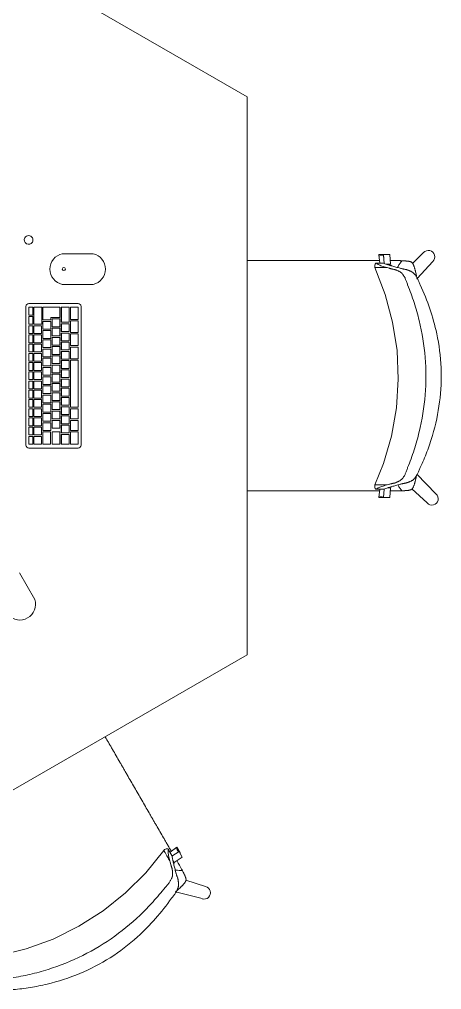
# Model space of a CAD drawing. Header units: millimetres. Extents: x 79795 to 317870, y -36033 to 97293.
# Drawn here: x 212068 to 212937, y 23168 to 25168 of the extents above; entities that cross this region are included whole.
import ezdxf

# ---------------------------------------------------------------- set-up
doc = ezdxf.new("R2010")
doc.units = ezdxf.units.MM
doc.header["$MEASUREMENT"] = 0
doc.layers.add('A-GENM', color=8, linetype='CONTINUOUS', lineweight=9)
doc.layers.add('I-FURN', color=8, linetype='CONTINUOUS', lineweight=9)

msp = doc.modelspace()

# ---------------------------------------------------------------- linework, layer by layer
at = {"layer": 'A-GENM'}
for p, q in [((212219.3, 24685.2), (212155.8, 24685.2)), ((212155.8, 24621.7), (212219.3, 24621.7)), ((212188.4, 24582.6), (212087.2, 24582.6)), ((212080.9, 24576.3), (212080.9, 24290.7)), ((212086.8, 24558.7), (212086.8, 24574.7)), ((212086.8, 24574.7), (212087.1, 24574.7)), ((212086.8, 24558.7), (212087.1, 24558.7)), ((212095.1, 24574.7), (212087.1, 24574.7)), ((212087.1, 24574.7), (212087.1, 24558.7)), ((212087.1, 24558.7), (212095.1, 24558.7)), ((212095.1, 24558.7), (212095.1, 24574.7)), ((212097.1, 24539.7), (212097.1, 24574.7)), ((212097.1, 24574.7), (212097.4, 24574.7)), ((212113.6, 24574.7), (212097.4, 24574.7)), ((212097.4, 24574.7), (212097.4, 24539.7)), ((212113.6, 24539.7), (212113.6, 24574.7)), ((212115.7, 24548.7), (212115.7, 24574.7)), ((212115.7, 24574.7), (212116, 24574.7)), ((212150.9, 24574.7), (212116, 24574.7)), ((212116, 24574.7), (212116, 24548.7)), ((212150.9, 24553.7), (212150.9, 24574.7)), ((212153.6, 24543.7), (212153.6, 24574.7)), ((212153.6, 24574.7), (212153.9, 24574.7)), ((212169.8, 24574.7), (212153.9, 24574.7)), ((212153.9, 24574.7), (212153.9, 24543.7)), ((212169.8, 24543.7), (212169.8, 24574.7)), ((212172.5, 24549.7), (212172.5, 24574.7)), ((212172.5, 24574.7), (212172.8, 24574.7)), ((212188.7, 24574.7), (212172.8, 24574.7)), ((212172.8, 24574.7), (212172.8, 24549.7)), ((212188.7, 24549.7), (212188.7, 24574.7)), ((212194.7, 24290.7), (212194.7, 24576.3)), ((212086.8, 24539.7), (212086.8, 24555.7)), ((212086.8, 24555.7), (212087.1, 24555.7)), ((212086.8, 24539.7), (212087.1, 24539.7)), ((212086.8, 24520.7), (212086.8, 24536.7)), ((212086.8, 24536.7), (212087.1, 24536.7)), ((212095.1, 24555.7), (212087.1, 24555.7)), ((212087.1, 24555.7), (212087.1, 24539.7)), ((212087.1, 24539.7), (212095.1, 24539.7)), ((212095.1, 24536.7), (212087.1, 24536.7)), ((212087.1, 24536.7), (212087.1, 24520.7)), ((212095.1, 24539.7), (212095.1, 24555.7)), ((212095.1, 24520.7), (212095.1, 24536.7)), ((212097.1, 24539.7), (212097.4, 24539.7)), ((212097.1, 24520.7), (212097.1, 24536.7)), ((212097.1, 24536.7), (212097.4, 24536.7)), ((212097.4, 24539.7), (212113.6, 24539.7)), ((212113.3, 24536.7), (212097.4, 24536.7)), ((212097.4, 24536.7), (212097.4, 24520.7)), ((212113.3, 24520.7), (212113.3, 24536.7)), ((212115.7, 24548.7), (212116, 24548.7)), ((212115.7, 24529.7), (212115.7, 24545.7)), ((212115.7, 24545.7), (212116, 24545.7)), ((212116, 24548.7), (212132, 24548.7)), ((212132, 24545.7), (212116, 24545.7)), ((212116, 24545.7), (212116, 24529.7)), ((212132, 24548.7), (212132, 24553.7)), ((212132, 24553.7), (212150.9, 24553.7)), ((212132, 24529.7), (212132, 24545.7)), ((212134.7, 24534.7), (212134.7, 24550.7)), ((212134.7, 24550.7), (212134.9, 24550.7)), ((212150.9, 24550.7), (212134.9, 24550.7)), ((212134.9, 24550.7), (212134.9, 24534.7)), ((212150.9, 24534.7), (212150.9, 24550.7)), ((212153.6, 24543.7), (212153.9, 24543.7)), ((212153.6, 24524.7), (212153.6, 24540.7)), ((212153.6, 24540.7), (212153.9, 24540.7)), ((212153.9, 24543.7), (212169.8, 24543.7)), ((212169.8, 24540.7), (212153.9, 24540.7)), ((212153.9, 24540.7), (212153.9, 24524.7)), ((212169.8, 24524.7), (212169.8, 24540.7)), ((212172.5, 24549.7), (212172.8, 24549.7)), ((212172.5, 24522.7), (212172.5, 24546.7)), ((212172.5, 24546.7), (212172.8, 24546.7)), ((212172.8, 24549.7), (212188.7, 24549.7)), ((212188.7, 24546.7), (212172.8, 24546.7)), ((212172.8, 24546.7), (212172.8, 24522.7)), ((212188.7, 24522.7), (212188.7, 24546.7)), ((212086.8, 24520.7), (212087.1, 24520.7)), ((212086.8, 24501.7), (212086.8, 24517.7)), ((212086.8, 24517.7), (212087.1, 24517.7)), ((212087.1, 24520.7), (212095.1, 24520.7)), ((212095.1, 24517.7), (212087.1, 24517.7)), ((212087.1, 24517.7), (212087.1, 24501.7)), ((212095.1, 24501.7), (212095.1, 24517.7)), ((212097.1, 24520.7), (212097.4, 24520.7)), ((212097.1, 24501.7), (212097.1, 24517.7)), ((212097.1, 24517.7), (212097.4, 24517.7)), ((212097.4, 24520.7), (212113.3, 24520.7)), ((212113.3, 24517.7), (212097.4, 24517.7)), ((212097.4, 24517.7), (212097.4, 24501.7)), ((212113.3, 24501.7), (212113.3, 24517.7)), ((212115.7, 24529.7), (212116, 24529.7)), ((212115.7, 24510.7), (212115.7, 24526.7)), ((212115.7, 24526.7), (212116, 24526.7)), ((212116, 24529.7), (212132, 24529.7)), ((212132, 24526.7), (212116, 24526.7)), ((212116, 24526.7), (212116, 24510.7)), ((212132, 24510.7), (212132, 24526.7)), ((212134.7, 24534.7), (212134.9, 24534.7)), ((212134.7, 24515.7), (212134.7, 24531.7)), ((212134.7, 24531.7), (212134.9, 24531.7)), ((212134.9, 24534.7), (212150.9, 24534.7)), ((212150.9, 24531.7), (212134.9, 24531.7)), ((212134.9, 24531.7), (212134.9, 24515.7)), ((212150.9, 24515.7), (212150.9, 24531.7)), ((212153.6, 24524.7), (212153.9, 24524.7)), ((212153.6, 24505.7), (212153.6, 24521.7)), ((212153.6, 24521.7), (212153.9, 24521.7)), ((212153.9, 24524.7), (212169.8, 24524.7)), ((212169.8, 24521.7), (212153.9, 24521.7)), ((212153.9, 24521.7), (212153.9, 24505.7)), ((212169.8, 24505.7), (212169.8, 24521.7)), ((212172.5, 24522.7), (212172.8, 24522.7)), ((212172.5, 24495.7), (212172.5, 24519.7)), ((212172.5, 24519.7), (212172.8, 24519.7)), ((212172.8, 24522.7), (212188.7, 24522.7)), ((212188.7, 24519.7), (212172.8, 24519.7)), ((212172.8, 24519.7), (212172.8, 24495.7)), ((212188.7, 24495.7), (212188.7, 24519.7)), ((212086.8, 24501.7), (212087.1, 24501.7)), ((212086.8, 24482.7), (212086.8, 24498.7)), ((212086.8, 24498.7), (212087.1, 24498.7)), ((212087.1, 24501.7), (212095.1, 24501.7)), ((212095.1, 24498.7), (212087.1, 24498.7)), ((212087.1, 24498.7), (212087.1, 24482.7)), ((212095.1, 24482.7), (212095.1, 24498.7)), ((212097.1, 24501.7), (212097.4, 24501.7)), ((212097.1, 24482.7), (212097.1, 24498.7)), ((212097.1, 24498.7), (212097.4, 24498.7)), ((212097.4, 24501.7), (212113.3, 24501.7)), ((212113.3, 24498.7), (212097.4, 24498.7)), ((212097.4, 24498.7), (212097.4, 24482.7)), ((212113.3, 24482.7), (212113.3, 24498.7)), ((212115.7, 24510.7), (212116, 24510.7)), ((212115.7, 24491.7), (212115.7, 24507.7)), ((212115.7, 24507.7), (212116, 24507.7)), ((212116, 24510.7), (212132, 24510.7)), ((212132, 24507.7), (212116, 24507.7)), ((212116, 24507.7), (212116, 24491.7)), ((212132, 24491.7), (212132, 24507.7)), ((212134.7, 24515.7), (212134.9, 24515.7)), ((212134.7, 24496.7), (212134.7, 24512.7)), ((212134.7, 24512.7), (212134.9, 24512.7)), ((212134.7, 24496.7), (212134.9, 24496.7)), ((212134.9, 24515.7), (212150.9, 24515.7)), ((212150.9, 24512.7), (212134.9, 24512.7)), ((212134.9, 24512.7), (212134.9, 24496.7)), ((212134.9, 24496.7), (212150.9, 24496.7)), ((212150.9, 24496.7), (212150.9, 24512.7)), ((212153.6, 24505.7), (212153.9, 24505.7)), ((212153.6, 24486.7), (212153.6, 24502.7)), ((212153.6, 24502.7), (212153.9, 24502.7)), ((212153.9, 24505.7), (212169.8, 24505.7)), ((212169.8, 24502.7), (212153.9, 24502.7)), ((212153.9, 24502.7), (212153.9, 24486.7)), ((212169.8, 24486.7), (212169.8, 24502.7)), ((212086.8, 24482.7), (212087.1, 24482.7)), ((212086.8, 24463.7), (212086.8, 24479.7)), ((212086.8, 24479.7), (212087.1, 24479.7)), ((212087.1, 24482.7), (212095.1, 24482.7)), ((212095.1, 24479.7), (212087.1, 24479.7)), ((212087.1, 24479.7), (212087.1, 24463.7)), ((212095.1, 24463.7), (212095.1, 24479.7)), ((212097.1, 24482.7), (212097.4, 24482.7)), ((212097.1, 24463.7), (212097.1, 24479.7)), ((212097.1, 24479.7), (212097.4, 24479.7)), ((212097.4, 24482.7), (212113.3, 24482.7)), ((212113.3, 24479.7), (212097.4, 24479.7)), ((212097.4, 24479.7), (212097.4, 24463.7)), ((212113.3, 24463.7), (212113.3, 24479.7)), ((212115.7, 24491.7), (212116, 24491.7)), ((212115.7, 24472.7), (212115.7, 24488.7)), ((212115.7, 24488.7), (212116, 24488.7)), ((212116, 24491.7), (212132, 24491.7)), ((212132, 24488.7), (212116, 24488.7)), ((212116, 24488.7), (212116, 24472.7)), ((212132, 24472.7), (212132, 24488.7)), ((212134.7, 24477.7), (212134.7, 24493.7)), ((212134.7, 24493.7), (212134.9, 24493.7)), ((212134.7, 24477.7), (212134.9, 24477.7)), ((212150.9, 24493.7), (212134.9, 24493.7)), ((212134.9, 24493.7), (212134.9, 24477.7)), ((212134.9, 24477.7), (212150.9, 24477.7)), ((212150.9, 24477.7), (212150.9, 24493.7)), ((212153.6, 24486.7), (212153.9, 24486.7)), ((212153.6, 24467.7), (212153.6, 24483.7)), ((212153.6, 24483.7), (212153.9, 24483.7)), ((212153.9, 24486.7), (212169.8, 24486.7)), ((212169.8, 24483.7), (212153.9, 24483.7)), ((212153.9, 24483.7), (212153.9, 24467.7)), ((212169.8, 24467.7), (212169.8, 24483.7)), ((212172.5, 24495.7), (212172.8, 24495.7)), ((212172.5, 24468.7), (212172.5, 24492.7)), ((212172.5, 24492.7), (212172.8, 24492.7)), ((212172.8, 24495.7), (212188.7, 24495.7)), ((212188.7, 24492.7), (212172.8, 24492.7)), ((212172.8, 24492.7), (212172.8, 24468.7)), ((212188.7, 24468.7), (212188.7, 24492.7)), ((212086.8, 24463.7), (212087.1, 24463.7)), ((212086.8, 24444.7), (212086.8, 24460.7)), ((212086.8, 24460.7), (212087.1, 24460.7)), ((212087.1, 24463.7), (212095.1, 24463.7)), ((212095.1, 24460.7), (212087.1, 24460.7)), ((212087.1, 24460.7), (212087.1, 24444.7)), ((212095.1, 24444.7), (212095.1, 24460.7)), ((212097.1, 24463.7), (212097.4, 24463.7)), ((212097.1, 24444.7), (212097.1, 24460.7)), ((212097.1, 24460.7), (212097.4, 24460.7)), ((212097.4, 24463.7), (212113.3, 24463.7)), ((212113.3, 24460.7), (212097.4, 24460.7)), ((212097.4, 24460.7), (212097.4, 24444.7)), ((212113.3, 24444.7), (212113.3, 24460.7)), ((212115.7, 24472.7), (212116, 24472.7)), ((212115.7, 24453.7), (212115.7, 24469.7)), ((212115.7, 24469.7), (212116, 24469.7)), ((212116, 24472.7), (212132, 24472.7)), ((212132, 24469.7), (212116, 24469.7)), ((212116, 24469.7), (212116, 24453.7)), ((212132, 24453.7), (212132, 24469.7)), ((212134.7, 24458.7), (212134.7, 24474.7)), ((212134.7, 24474.7), (212134.9, 24474.7)), ((212134.7, 24458.7), (212134.9, 24458.7)), ((212150.9, 24474.7), (212134.9, 24474.7)), ((212134.9, 24474.7), (212134.9, 24458.7)), ((212134.9, 24458.7), (212150.9, 24458.7)), ((212150.9, 24458.7), (212150.9, 24474.7)), ((212153.6, 24467.7), (212153.9, 24467.7)), ((212153.6, 24448.7), (212153.6, 24464.7)), ((212153.6, 24464.7), (212153.9, 24464.7)), ((212153.9, 24467.7), (212169.8, 24467.7)), ((212169.8, 24464.7), (212153.9, 24464.7)), ((212153.9, 24464.7), (212153.9, 24448.7)), ((212169.8, 24448.7), (212169.8, 24464.7)), ((212172.5, 24468.7), (212172.8, 24468.7)), ((212172.5, 24368.7), (212172.5, 24465.7)), ((212172.5, 24465.7), (212172.8, 24465.7)), ((212172.8, 24468.7), (212188.7, 24468.7)), ((212188.7, 24465.7), (212172.8, 24465.7)), ((212172.8, 24465.7), (212172.8, 24368.7)), ((212188.7, 24368.7), (212188.7, 24465.7)), ((212086.8, 24444.7), (212087.1, 24444.7)), ((212086.8, 24425.7), (212086.8, 24441.7)), ((212086.8, 24441.7), (212087.1, 24441.7)), ((212087.1, 24444.7), (212095.1, 24444.7)), ((212095.1, 24441.7), (212087.1, 24441.7)), ((212087.1, 24441.7), (212087.1, 24425.7)), ((212095.1, 24425.7), (212095.1, 24441.7)), ((212097.1, 24444.7), (212097.4, 24444.7)), ((212097.1, 24425.7), (212097.1, 24441.7)), ((212097.1, 24441.7), (212097.4, 24441.7)), ((212097.4, 24444.7), (212113.3, 24444.7)), ((212113.3, 24441.7), (212097.4, 24441.7)), ((212097.4, 24441.7), (212097.4, 24425.7)), ((212113.3, 24425.7), (212113.3, 24441.7)), ((212115.7, 24453.7), (212116, 24453.7)), ((212115.7, 24434.7), (212115.7, 24450.7)), ((212115.7, 24450.7), (212116, 24450.7)), ((212116, 24453.7), (212132, 24453.7)), ((212132, 24450.7), (212116, 24450.7)), ((212116, 24450.7), (212116, 24434.7)), ((212132, 24434.7), (212132, 24450.7)), ((212134.7, 24439.7), (212134.7, 24455.7)), ((212134.7, 24455.7), (212134.9, 24455.7)), ((212134.7, 24439.7), (212134.9, 24439.7)), ((212134.7, 24420.7), (212134.7, 24436.7)), ((212134.7, 24436.7), (212134.9, 24436.7)), ((212150.9, 24455.7), (212134.9, 24455.7)), ((212134.9, 24455.7), (212134.9, 24439.7)), ((212134.9, 24439.7), (212150.9, 24439.7)), ((212150.9, 24436.7), (212134.9, 24436.7)), ((212134.9, 24436.7), (212134.9, 24420.7)), ((212150.9, 24439.7), (212150.9, 24455.7)), ((212150.9, 24420.7), (212150.9, 24436.7)), ((212153.6, 24448.7), (212153.9, 24448.7)), ((212153.6, 24429.7), (212153.6, 24445.7)), ((212153.6, 24445.7), (212153.9, 24445.7)), ((212153.9, 24448.7), (212169.8, 24448.7)), ((212169.8, 24445.7), (212153.9, 24445.7)), ((212153.9, 24445.7), (212153.9, 24429.7)), ((212169.8, 24429.7), (212169.8, 24445.7)), ((212086.8, 24425.7), (212087.1, 24425.7)), ((212086.8, 24406.7), (212086.8, 24422.7)), ((212086.8, 24422.7), (212087.1, 24422.7)), ((212087.1, 24425.7), (212095.1, 24425.7)), ((212095.1, 24422.7), (212087.1, 24422.7)), ((212087.1, 24422.7), (212087.1, 24406.7)), ((212095.1, 24406.7), (212095.1, 24422.7)), ((212097.1, 24425.7), (212097.4, 24425.7)), ((212097.1, 24406.7), (212097.1, 24422.7)), ((212097.1, 24422.7), (212097.4, 24422.7)), ((212097.4, 24425.7), (212113.3, 24425.7)), ((212113.3, 24422.7), (212097.4, 24422.7)), ((212097.4, 24422.7), (212097.4, 24406.7)), ((212113.3, 24406.7), (212113.3, 24422.7)), ((212115.7, 24434.7), (212116, 24434.7)), ((212115.7, 24415.7), (212115.7, 24431.7)), ((212115.7, 24431.7), (212116, 24431.7)), ((212116, 24434.7), (212132, 24434.7)), ((212132, 24431.7), (212116, 24431.7)), ((212116, 24431.7), (212116, 24415.7)), ((212132, 24415.7), (212132, 24431.7)), ((212134.7, 24420.7), (212134.9, 24420.7)), ((212134.7, 24401.7), (212134.7, 24417.7)), ((212134.7, 24417.7), (212134.9, 24417.7)), ((212134.9, 24420.7), (212150.9, 24420.7)), ((212150.9, 24417.7), (212134.9, 24417.7)), ((212134.9, 24417.7), (212134.9, 24401.7)), ((212150.9, 24401.7), (212150.9, 24417.7)), ((212153.6, 24429.7), (212153.9, 24429.7)), ((212153.6, 24410.7), (212153.6, 24426.7)), ((212153.6, 24426.7), (212153.9, 24426.7)), ((212153.9, 24429.7), (212169.8, 24429.7)), ((212169.8, 24426.7), (212153.9, 24426.7)), ((212153.9, 24426.7), (212153.9, 24410.7)), ((212169.8, 24410.7), (212169.8, 24426.7)), ((212086.8, 24406.7), (212087.1, 24406.7)), ((212086.8, 24387.7), (212086.8, 24403.7)), ((212086.8, 24403.7), (212087.1, 24403.7)), ((212087.1, 24406.7), (212095.1, 24406.7)), ((212095.1, 24403.7), (212087.1, 24403.7)), ((212087.1, 24403.7), (212087.1, 24387.7)), ((212095.1, 24387.7), (212095.1, 24403.7)), ((212097.1, 24406.7), (212097.4, 24406.7)), ((212097.1, 24387.7), (212097.1, 24403.7)), ((212097.1, 24403.7), (212097.4, 24403.7)), ((212097.4, 24406.7), (212113.3, 24406.7)), ((212113.3, 24403.7), (212097.4, 24403.7)), ((212097.4, 24403.7), (212097.4, 24387.7)), ((212113.3, 24387.7), (212113.3, 24403.7)), ((212115.7, 24415.7), (212116, 24415.7)), ((212115.7, 24396.7), (212115.7, 24412.7)), ((212115.7, 24412.7), (212116, 24412.7)), ((212115.7, 24396.7), (212116, 24396.7)), ((212116, 24415.7), (212132, 24415.7)), ((212132, 24412.7), (212116, 24412.7)), ((212116, 24412.7), (212116, 24396.7)), ((212116, 24396.7), (212132, 24396.7)), ((212132, 24396.7), (212132, 24412.7)), ((212134.7, 24401.7), (212134.9, 24401.7)), ((212134.7, 24382.7), (212134.7, 24398.7)), ((212134.7, 24398.7), (212134.9, 24398.7)), ((212134.9, 24401.7), (212150.9, 24401.7)), ((212150.9, 24398.7), (212134.9, 24398.7)), ((212134.9, 24398.7), (212134.9, 24382.7)), ((212150.9, 24382.7), (212150.9, 24398.7)), ((212153.6, 24410.7), (212153.9, 24410.7)), ((212153.6, 24391.7), (212153.6, 24407.7)), ((212153.6, 24407.7), (212153.9, 24407.7)), ((212153.9, 24410.7), (212169.8, 24410.7)), ((212169.8, 24407.7), (212153.9, 24407.7)), ((212153.9, 24407.7), (212153.9, 24391.7)), ((212169.8, 24391.7), (212169.8, 24407.7)), ((212086.8, 24387.7), (212087.1, 24387.7)), ((212086.8, 24368.7), (212086.8, 24384.7)), ((212086.8, 24384.7), (212087.1, 24384.7)), ((212087.1, 24387.7), (212095.1, 24387.7)), ((212095.1, 24384.7), (212087.1, 24384.7)), ((212087.1, 24384.7), (212087.1, 24368.7)), ((212095.1, 24368.7), (212095.1, 24384.7)), ((212097.1, 24387.7), (212097.4, 24387.7)), ((212097.1, 24368.7), (212097.1, 24384.7)), ((212097.1, 24384.7), (212097.4, 24384.7)), ((212097.4, 24387.7), (212113.3, 24387.7)), ((212113.3, 24384.7), (212097.4, 24384.7)), ((212097.4, 24384.7), (212097.4, 24368.7)), ((212113.3, 24368.7), (212113.3, 24384.7)), ((212115.7, 24377.7), (212115.7, 24393.7)), ((212115.7, 24393.7), (212116, 24393.7)), ((212115.7, 24377.7), (212116, 24377.7)), ((212132, 24393.7), (212116, 24393.7)), ((212116, 24393.7), (212116, 24377.7)), ((212116, 24377.7), (212132, 24377.7)), ((212132, 24377.7), (212132, 24393.7)), ((212134.7, 24382.7), (212134.9, 24382.7)), ((212134.7, 24363.7), (212134.7, 24379.7)), ((212134.7, 24379.7), (212134.9, 24379.7)), ((212134.9, 24382.7), (212150.9, 24382.7)), ((212150.9, 24379.7), (212134.9, 24379.7)), ((212134.9, 24379.7), (212134.9, 24363.7)), ((212150.9, 24363.7), (212150.9, 24379.7)), ((212153.6, 24391.7), (212153.9, 24391.7)), ((212153.6, 24372.7), (212153.6, 24388.7)), ((212153.6, 24388.7), (212153.9, 24388.7)), ((212153.9, 24391.7), (212169.8, 24391.7)), ((212169.8, 24388.7), (212153.9, 24388.7)), ((212153.9, 24388.7), (212153.9, 24372.7)), ((212169.8, 24372.7), (212169.8, 24388.7)), ((212086.8, 24368.7), (212087.1, 24368.7)), ((212086.8, 24349.7), (212086.8, 24365.7)), ((212086.8, 24365.7), (212087.1, 24365.7)), ((212087.1, 24368.7), (212095.1, 24368.7)), ((212095.1, 24365.7), (212087.1, 24365.7)), ((212087.1, 24365.7), (212087.1, 24349.7)), ((212095.1, 24349.7), (212095.1, 24365.7)), ((212097.1, 24368.7), (212097.4, 24368.7)), ((212097.1, 24349.7), (212097.1, 24365.7)), ((212097.1, 24365.7), (212097.4, 24365.7)), ((212097.4, 24368.7), (212113.3, 24368.7)), ((212113.3, 24365.7), (212097.4, 24365.7)), ((212097.4, 24365.7), (212097.4, 24349.7)), ((212113.3, 24349.7), (212113.3, 24365.7)), ((212115.7, 24358.7), (212115.7, 24374.7)), ((212115.7, 24374.7), (212116, 24374.7)), ((212115.7, 24358.7), (212116, 24358.7)), ((212132, 24374.7), (212116, 24374.7)), ((212116, 24374.7), (212116, 24358.7)), ((212116, 24358.7), (212132, 24358.7)), ((212132, 24358.7), (212132, 24374.7)), ((212134.7, 24363.7), (212134.9, 24363.7)), ((212134.7, 24344.7), (212134.7, 24360.7)), ((212134.7, 24360.7), (212134.9, 24360.7)), ((212134.9, 24363.7), (212150.9, 24363.7)), ((212150.9, 24360.7), (212134.9, 24360.7)), ((212134.9, 24360.7), (212134.9, 24344.7)), ((212150.9, 24344.7), (212150.9, 24360.7)), ((212153.6, 24372.7), (212153.9, 24372.7)), ((212153.6, 24353.7), (212153.6, 24369.7)), ((212153.6, 24369.7), (212153.9, 24369.7)), ((212153.9, 24372.7), (212169.8, 24372.7)), ((212169.8, 24369.7), (212153.9, 24369.7)), ((212153.9, 24369.7), (212153.9, 24353.7)), ((212169.8, 24353.7), (212169.8, 24369.7)), ((212172.5, 24368.7), (212172.8, 24368.7)), ((212172.5, 24344.7), (212172.5, 24365.7)), ((212172.5, 24365.7), (212172.8, 24365.7)), ((212172.8, 24368.7), (212188.7, 24368.7)), ((212188.7, 24365.7), (212172.8, 24365.7)), ((212172.8, 24365.7), (212172.8, 24344.7)), ((212188.7, 24344.7), (212188.7, 24365.7)), ((212086.8, 24349.7), (212087.1, 24349.7)), ((212086.8, 24330.7), (212086.8, 24346.7)), ((212086.8, 24346.7), (212087.1, 24346.7)), ((212087.1, 24349.7), (212095.1, 24349.7)), ((212095.1, 24346.7), (212087.1, 24346.7)), ((212087.1, 24346.7), (212087.1, 24330.7)), ((212095.1, 24330.7), (212095.1, 24346.7)), ((212097.1, 24349.7), (212097.4, 24349.7)), ((212097.1, 24330.7), (212097.1, 24346.7)), ((212097.1, 24346.7), (212097.4, 24346.7)), ((212097.4, 24349.7), (212113.3, 24349.7)), ((212113.3, 24346.7), (212097.4, 24346.7)), ((212097.4, 24346.7), (212097.4, 24330.7)), ((212113.3, 24330.7), (212113.3, 24346.7)), ((212115.7, 24339.7), (212115.7, 24355.7)), ((212115.7, 24355.7), (212116, 24355.7)), ((212115.7, 24339.7), (212116, 24339.7)), ((212115.7, 24320.7), (212115.7, 24336.7)), ((212115.7, 24336.7), (212116, 24336.7)), ((212132, 24355.7), (212116, 24355.7)), ((212116, 24355.7), (212116, 24339.7)), ((212116, 24339.7), (212132, 24339.7)), ((212132, 24336.7), (212116, 24336.7)), ((212116, 24336.7), (212116, 24320.7)), ((212132, 24339.7), (212132, 24355.7)), ((212132, 24320.7), (212132, 24336.7)), ((212134.7, 24344.7), (212134.9, 24344.7)), ((212134.7, 24325.7), (212134.7, 24341.7)), ((212134.7, 24341.7), (212134.9, 24341.7)), ((212134.9, 24344.7), (212150.9, 24344.7)), ((212150.9, 24341.7), (212134.9, 24341.7)), ((212134.9, 24341.7), (212134.9, 24325.7)), ((212150.9, 24325.7), (212150.9, 24341.7)), ((212153.6, 24353.7), (212153.9, 24353.7)), ((212153.6, 24334.7), (212153.6, 24350.7)), ((212153.6, 24350.7), (212153.9, 24350.7)), ((212153.9, 24353.7), (212169.8, 24353.7)), ((212169.8, 24350.7), (212153.9, 24350.7)), ((212153.9, 24350.7), (212153.9, 24334.7)), ((212169.8, 24334.7), (212169.8, 24350.7)), ((212172.5, 24344.7), (212172.8, 24344.7)), ((212172.5, 24320.7), (212172.5, 24341.7)), ((212172.5, 24341.7), (212172.8, 24341.7)), ((212172.8, 24344.7), (212188.7, 24344.7)), ((212188.7, 24341.7), (212172.8, 24341.7)), ((212172.8, 24341.7), (212172.8, 24320.7)), ((212188.7, 24320.7), (212188.7, 24341.7)), ((212086.8, 24330.7), (212087.1, 24330.7)), ((212086.8, 24311.7), (212086.8, 24327.7)), ((212086.8, 24327.7), (212087.1, 24327.7)), ((212087.1, 24330.7), (212095.1, 24330.7)), ((212095.1, 24327.7), (212087.1, 24327.7)), ((212087.1, 24327.7), (212087.1, 24311.7)), ((212095.1, 24311.7), (212095.1, 24327.7)), ((212097.1, 24330.7), (212097.4, 24330.7)), ((212097.1, 24311.7), (212097.1, 24327.7)), ((212097.1, 24327.7), (212097.4, 24327.7)), ((212097.4, 24330.7), (212113.3, 24330.7)), ((212113.3, 24327.7), (212097.4, 24327.7)), ((212097.4, 24327.7), (212097.4, 24311.7)), ((212113.3, 24311.7), (212113.3, 24327.7)), ((212115.7, 24320.7), (212116, 24320.7)), ((212115.7, 24292.7), (212115.7, 24317.7)), ((212115.7, 24317.7), (212116, 24317.7)), ((212116, 24320.7), (212132, 24320.7)), ((212131.9, 24317.7), (212116, 24317.7)), ((212116, 24317.7), (212116, 24292.7)), ((212131.9, 24292.7), (212131.9, 24317.7)), ((212134.7, 24325.7), (212134.9, 24325.7)), ((212134.7, 24292.7), (212134.7, 24317.7)), ((212134.7, 24317.7), (212134.9, 24317.7)), ((212134.9, 24325.7), (212150.9, 24325.7)), ((212150.9, 24317.7), (212134.9, 24317.7)), ((212134.9, 24317.7), (212134.9, 24292.7)), ((212150.9, 24292.7), (212150.9, 24317.7)), ((212153.6, 24334.7), (212153.9, 24334.7)), ((212153.6, 24315.7), (212153.6, 24331.7)), ((212153.6, 24331.7), (212153.9, 24331.7)), ((212153.9, 24334.7), (212169.8, 24334.7)), ((212169.8, 24331.7), (212153.9, 24331.7)), ((212153.9, 24331.7), (212153.9, 24315.7)), ((212169.8, 24315.7), (212169.8, 24331.7)), ((212172.5, 24320.7), (212172.8, 24320.7)), ((212172.5, 24292.7), (212172.5, 24317.7)), ((212172.5, 24317.7), (212172.8, 24317.7)), ((212172.8, 24320.7), (212188.7, 24320.7)), ((212188.7, 24317.7), (212172.8, 24317.7)), ((212172.8, 24317.7), (212172.8, 24292.7)), ((212188.7, 24292.7), (212188.7, 24317.7)), ((212086.8, 24311.7), (212087.1, 24311.7)), ((212086.8, 24292.7), (212086.8, 24308.7)), ((212086.8, 24308.7), (212087.1, 24308.7)), ((212087.1, 24311.7), (212095.1, 24311.7)), ((212095.1, 24308.7), (212087.1, 24308.7)), ((212087.1, 24308.7), (212087.1, 24292.7)), ((212095.1, 24292.7), (212095.1, 24308.7)), ((212097.1, 24311.7), (212097.4, 24311.7)), ((212097.1, 24292.7), (212097.1, 24308.7)), ((212097.1, 24308.7), (212097.4, 24308.7)), ((212097.4, 24311.7), (212113.3, 24311.7)), ((212113.3, 24308.7), (212097.4, 24308.7)), ((212097.4, 24308.7), (212097.4, 24292.7)), ((212113.3, 24292.7), (212113.3, 24308.7)), ((212153.6, 24315.7), (212153.9, 24315.7)), ((212153.6, 24292.7), (212153.6, 24312.7)), ((212153.6, 24312.7), (212153.9, 24312.7)), ((212153.9, 24315.7), (212169.8, 24315.7)), ((212169.8, 24312.7), (212153.9, 24312.7)), ((212153.9, 24312.7), (212153.9, 24292.7)), ((212169.8, 24292.7), (212169.8, 24312.7)), ((212086.8, 24292.7), (212087.1, 24292.7)), ((212087.1, 24292.7), (212095.1, 24292.7)), ((212087.2, 24284.4), (212188.4, 24284.4)), ((212097.1, 24292.7), (212097.4, 24292.7)), ((212097.4, 24292.7), (212113.3, 24292.7)), ((212115.7, 24292.7), (212116, 24292.7)), ((212116, 24292.7), (212131.9, 24292.7)), ((212134.7, 24292.7), (212134.9, 24292.7)), ((212134.9, 24292.7), (212150.9, 24292.7)), ((212153.6, 24292.7), (212153.9, 24292.7)), ((212153.9, 24292.7), (212169.8, 24292.7)), ((212172.5, 24292.7), (212172.8, 24292.7)), ((212172.8, 24292.7), (212188.7, 24292.7)), ((212099.3, 23972.3), (212067.5, 24027.3))]:
    msp.add_line(p, q, dxfattribs=at)
for centre, radius, start, end in [((212163, 24653.5), 32.5, 102.6804, 257.3196), ((212212.2, 24653.5), 32.5, 282.6804, 77.3196), ((212159, 24653.5), 3.16, 90, 270), ((212159, 24653.5), 3.16, 270, 90), ((212087.2, 24576.3), 6.35, 90, 180), ((212188.4, 24576.3), 6.35, 0, 90), ((212087.2, 24290.7), 6.35, 180, 270), ((212188.4, 24290.7), 6.35, 270, 0), ((212068.2, 23962.6), 32.5, 222.6804, 17.3196)]:
    msp.add_arc(centre, radius, start, end, dxfattribs=at)
at = {"layer": 'I-FURN'}
for p, q in [((212536.4, 25008.6), (211540.4, 25583.6)), ((212536.4, 23858.6), (212536.4, 25008.6)), ((212807.8, 24683.7), (212810, 24665.5)), ((212821.2, 24683.7), (212807.8, 24683.7)), ((212807.8, 24682.7), (212809.9, 24665.5)), ((212818.8, 24665), (212817.5, 24683.3)), ((212817.5, 24683.3), (212830.9, 24683.3)), ((212818.7, 24665), (212817.5, 24682.4)), ((212830.9, 24683.3), (212832.2, 24663.4)), ((212900.1, 24687.3), (212877.4, 24665.2)), ((212799.4, 24660.1), (212799.6, 24661.6)), ((212799.5, 24658.2), (212799.4, 24660.1)), ((212800, 24656.4), (212799.5, 24658.2)), ((212799.6, 24661.6), (212800.3, 24663.8)), ((212800, 24656.4), (212821.3, 24601.3)), ((212800.3, 24663.8), (212801.6, 24665.5)), ((212817.3, 24665.5), (212803.6, 24665.5)), ((212832.2, 24663.4), (212823.4, 24663.4)), ((212832.2, 24662.5), (212826.3, 24662.5)), ((212886.6, 24634), (212918.9, 24669.1)), ((212821.3, 24601.3), (212836.4, 24544.2)), ((212836.4, 24544.2), (212845.4, 24485.7)), ((212845.4, 24485.7), (212847.9, 24426.6)), ((212847.9, 24426.6), (212844.1, 24367.6)), ((212844.1, 24367.6), (212833.9, 24309.4)), ((212833.9, 24309.4), (212817.5, 24252.6)), ((212817.5, 24252.6), (212800, 24208.6)), ((212925.6, 24190.1), (212886.1, 24230.8)), ((212799.5, 24206.8), (212799.4, 24204.9)), ((212799.4, 24204.9), (212799.6, 24203.4)), ((212800, 24208.6), (212799.5, 24206.8)), ((212799.6, 24203.4), (212800.3, 24201.3)), ((212800.3, 24201.3), (212801.6, 24199.5)), ((212817.3, 24199.5), (212803.6, 24199.5)), ((212809.9, 24199.5), (212807.8, 24182.4)), ((212809.8, 24199.5), (212807.8, 24183.3)), ((212817.5, 24182.7), (212818.7, 24200)), ((212826.3, 24202.6), (212832.2, 24202.6)), ((212829.2, 24203.5), (212832.2, 24203.5)), ((212832.2, 24202.6), (212830.9, 24182.7)), ((212875.8, 24200.4), (212907.3, 24171.4)), ((212807.8, 24182.4), (212821.1, 24182.4)), ((212830.9, 24182.7), (212817.5, 24182.7)), ((211540.5, 23283.6), (212536.4, 23858.6)), ((212366.5, 23456.8), (212365, 23455.2)), ((212368.5, 23457.9), (212366.5, 23456.8)), ((212369.9, 23458.4), (212368.5, 23457.9)), ((212371.8, 23458.6), (212369.9, 23458.4)), ((212373.7, 23458.4), (212371.8, 23458.6)), ((212374.7, 23456.7), (212381.5, 23444.8)), ((212391.7, 23461.6), (212377.8, 23451.3)), ((212390.9, 23461.1), (212377.8, 23451.3)), ((212398.4, 23450.1), (212391.7, 23461.6)), ((212365, 23455.2), (212327.9, 23409.3)), ((212381.8, 23443.3), (212396.3, 23453)), ((212402.9, 23441.5), (212386.4, 23430.4)), ((212396.3, 23453), (212402.9, 23441.5)), ((212386.4, 23430.4), (212383.4, 23435.5)), ((212385.6, 23429.9), (212384.1, 23432.5)), ((212327.9, 23409.3), (212286, 23367.5)), ((212451, 23380.9), (212410.1, 23393.7)), ((212286, 23367.5), (212239.9, 23330.6)), ((212388.9, 23369.6), (212443.9, 23355.8)), ((212239.9, 23330.6), (212190, 23298.8)), ((212190, 23298.8), (212137, 23272.6)), ((212137, 23272.6), (212081.4, 23252.3)), ((212081.4, 23252.3), (212024, 23238.2))]:
    msp.add_line(p, q, dxfattribs=at)
for centre, radius, start, end in [((212086.4, 24713.6), 9, 150, 330), ((212086.4, 24713.6), 9, 330, 150), ((212910.1, 24678.8), 13.1, 311.9896, 139.6059), ((212917.1, 24180.1), 13.1, 221.9662, 49.5824), ((212448.2, 23368.1), 13.1, 250.4176, 78.0338)]:
    msp.add_arc(centre, radius, start, end, dxfattribs=at)
for centre, major_axis, start_param, end_param in [((212813.2, 24700.1), (0, 17.4), 2.819103, 3.398599), ((212813.2, 24699.2), (0, 17.4), 2.819103, 3.398599), ((212826.6, 24700.1), (0, 17.4), 2.819103, 2.902745), ((212813.2, 24166.8), (0, 17.4), 6.026179, 6.605675), ((212813.2, 24165.9), (0, 17.4), 6.026179, 6.605675), ((212826.5, 24165.9), (0, 17.4), 0.238848, 0.322489), ((212407.9, 23464.7), (-15.1, -8.7), 5.960696, 6.540192), ((212408.7, 23465.2), (-15.1, -8.7), 5.960696, 6.540192), ((212415.3, 23453.7), (-15.1, -8.7), 5.960696, 6.044337)]:
    msp.add_ellipse(centre, major_axis=major_axis, ratio=0.978487, start_param=start_param, end_param=end_param, dxfattribs=at)
for points, knots in [([(212536, 24670.8), (212536.2, 24670.8), (212541.4, 24670.8), (212551.7, 24670.8), (212567, 24670.8), (212582.1, 24670.8), (212594.7, 24670.8), (212604.8, 24670.8), (212612.5, 24670.8), (212620.1, 24670.8), (212630.1, 24670.8), (212642.5, 24670.8), (212654.8, 24670.8), (212664.8, 24670.8), (212672.4, 24670.8), (212679.9, 24670.8), (212689.9, 24670.8), (212702.4, 24670.8), (212714.8, 24670.8), (212724.9, 24670.8), (212732.6, 24670.8), (212740.3, 24670.8), (212750.3, 24670.8), (212762.8, 24670.8), (212777.9, 24670.8), (212793.3, 24670.8), (212804.1, 24670.8), (212809.6, 24670.8), (212810.1, 24670.8)], [-0.751114, -0.751114, -0.751114, -0.751114, -0.75, -0.7142857, -0.6785714, -0.6428571, -0.6071429, -0.5892857, -0.5714286, -0.5535714, -0.5357143, -0.5, -0.4642857, -0.4464286, -0.4285714, -0.4107143, -0.3928571, -0.3571429, -0.3214286, -0.3035714, -0.2857143, -0.2678571, -0.25, -0.2142857, -0.1785714, -0.1428571, -0.1071429, -0.103964, -0.103964, -0.103964, -0.103964]), ([(212800.6, 24656.4), (212800.9, 24656.4), (212801.6, 24656.4), (212803.5, 24656.4), (212807.4, 24656.4), (212814.7, 24656.4), (212821.2, 24656.4), (212824.9, 24656.4)], [0.4444444, 0.4444444, 0.4444444, 0.4444444, 0.5138889, 0.5833333, 0.7222222, 0.8611111, 1, 1, 1, 1]), ([(212803.6, 24665.5), (212803.1, 24665.5), (212802.3, 24665.5), (212801.6, 24665.5), (212801.5, 24665.5), (212802.1, 24665.5), (212802.9, 24665.5), (212803.3, 24665.5)], [0, 0, 0, 0, 0.125, 0.25, 0.375, 0.5, 0.5837817, 0.5837817, 0.5837817, 0.5837817]), ([(212824.4, 24663.1), (212826.3, 24662.4), (212829.5, 24661.4), (212834.5, 24659.9), (212838.6, 24658.8), (212842.9, 24657.6), (212847.4, 24656.5), (212851.4, 24655.4), (212854.7, 24654.5), (212856.9, 24653.9), (212858.6, 24653.5), (212860.3, 24653.2), (212862, 24653), (212863.7, 24652.6), (212865.1, 24652.3), (212866.3, 24651.9), (212867.1, 24651.6), (212867.6, 24651.4), (212868, 24651.2), (212868.3, 24651.1), (212868.9, 24650.8), (212869.8, 24650.5), (212871.1, 24650), (212872.8, 24649.3), (212874.4, 24648.5), (212876.2, 24647.6), (212877.9, 24646.5), (212879.3, 24645.3), (212880.3, 24644.4), (212880.8, 24643.8), (212881.3, 24643.3), (212881.7, 24642.8), (212882.2, 24642.2), (212883.2, 24641), (212884.5, 24639.1), (212886.1, 24636.6), (212888.2, 24633), (212890.6, 24627.9), (212892.5, 24623.2), (212893.4, 24620.7)], [0, 0, 0, 0, 0.142857, 0.214286, 0.285714, 0.357143, 0.428571, 0.5, 0.535714, 0.571429, 0.589286, 0.607143, 0.642857, 0.660714, 0.678571, 0.696429, 0.705357, 0.709821, 0.714286, 0.71875, 0.723214, 0.732143, 0.75, 0.767857, 0.785714, 0.803571, 0.821429, 0.839286, 0.848214, 0.852679, 0.857143, 0.861607, 0.866071, 0.875, 0.892857, 0.910714, 0.928571, 0.964286, 1, 1, 1, 1]), ([(212867.3, 24620.7), (212866.6, 24623.2), (212865.1, 24627.8), (212863, 24632.9), (212861.2, 24636.4), (212859.8, 24638.9), (212858.5, 24640.8), (212857.7, 24642), (212857.2, 24642.7), (212856.8, 24643.1), (212856.4, 24643.6), (212855.9, 24644.2), (212854.9, 24645.2), (212853.5, 24646.4), (212851.8, 24647.5), (212850.1, 24648.5), (212848.4, 24649.3), (212846.8, 24650.1), (212845.5, 24650.6), (212844.6, 24651), (212844.2, 24651.2), (212843.8, 24651.4), (212843.5, 24651.5), (212843, 24651.7), (212842.2, 24652), (212841.2, 24652.4), (212840, 24652.7), (212838.5, 24653), (212837.1, 24653.2), (212835.6, 24653.5), (212834.4, 24653.8), (212833.2, 24654.1), (212831.7, 24654.5), (212828.9, 24655.3), (212826.5, 24656), (212824.9, 24656.4)], [0, 0, 0, 0, 0.0625, 0.125, 0.15625, 0.1875, 0.21875, 0.234375, 0.242188, 0.25, 0.257812, 0.265625, 0.28125, 0.3125, 0.34375, 0.375, 0.40625, 0.4375, 0.46875, 0.484375, 0.492188, 0.5, 0.507812, 0.515625, 0.53125, 0.5625, 0.59375, 0.625, 0.6875, 0.71875, 0.75, 0.78125, 0.8125, 0.875, 1, 1, 1, 1]), ([(212855.6, 24670.6), (212854, 24668.7), (212851.2, 24664.9), (212848.3, 24660.2), (212847, 24657.4), (212846.6, 24656.6)], [0, 0, 0, 0, 0.02777778, 0.05555556, 0.06696683, 0.06696683, 0.06696683, 0.06696683]), ([(212855.6, 24670.6), (212856.7, 24670.5), (212858.3, 24670.5), (212860.3, 24670.3), (212861.4, 24670.3), (212862.2, 24670.2), (212863, 24670.2), (212864, 24670.1), (212865.2, 24670), (212866.5, 24669.9), (212867.3, 24669.8), (212867.9, 24669.7), (212868.3, 24669.7), (212868.6, 24669.6), (212869.2, 24669.6), (212870, 24669.4), (212871.2, 24669.2), (212872.6, 24668.9), (212873.8, 24668.4), (212875, 24667.8), (212876.2, 24666.9), (212877.1, 24666), (212877.8, 24665.1), (212878.2, 24664.4), (212878.6, 24663.7), (212879.1, 24662.7), (212879.7, 24661.4), (212880.3, 24659.7), (212880.9, 24657.9), (212881.5, 24656.2), (212881.9, 24654.6), (212882.3, 24653.1), (212882.8, 24651.4), (212883.2, 24649.6), (212883.8, 24647.1), (212884.9, 24642.7), (212885.7, 24638.9), (212886.2, 24636.6)], [0, 0, 0, 0, 0.0625, 0.09375, 0.109375, 0.125, 0.140625, 0.15625, 0.1875, 0.21875, 0.234375, 0.242188, 0.25, 0.257812, 0.265625, 0.28125, 0.3125, 0.34375, 0.375, 0.40625, 0.4375, 0.46875, 0.484375, 0.5, 0.515625, 0.53125, 0.5625, 0.59375, 0.625, 0.65625, 0.6875, 0.71875, 0.75, 0.78125, 0.8125, 0.875, 1, 1, 1, 1]), ([(212867.3, 24244.4), (212872.2, 24256.3), (212881, 24280.5), (212895, 24330.1), (212905.4, 24393.8), (212905.4, 24471.3), (212895, 24535), (212881, 24584.6), (212872.2, 24608.7), (212867.3, 24620.7)], [-1, -1, -1, -1, -0.9, -0.8, -0.6, -0.4, -0.2, -0.1, 0, 0, 0, 0]), ([(212893.4, 24620.7), (212900.8, 24604.6), (212914, 24571.8), (212929.8, 24514.8), (212938.3, 24450.3), (212935.1, 24379.4), (212922.6, 24321.5), (212907.5, 24276.8), (212898.3, 24255.1), (212893.4, 24244.4)], [-1, -1, -1, -1, -0.863636, -0.727273, -0.545455, -0.363636, -0.181818, -0.090909, 0, 0, 0, 0]), ([(212893.4, 24244.4), (212892.5, 24241.9), (212890.6, 24237.1), (212888.2, 24232), (212886.1, 24228.4), (212884.5, 24225.9), (212883.2, 24224.1), (212882.2, 24222.9), (212881.7, 24222.2), (212881.3, 24221.7), (212880.8, 24221.3), (212880.3, 24220.7), (212879.3, 24219.7), (212877.9, 24218.6), (212876.2, 24217.4), (212874.4, 24216.5), (212872.8, 24215.8), (212871.1, 24215.1), (212869.8, 24214.6), (212868.9, 24214.2), (212868.3, 24214), (212868, 24213.8), (212867.6, 24213.7), (212867.1, 24213.5), (212866.3, 24213.2), (212865.1, 24212.8), (212863.7, 24212.5), (212862, 24212.1), (212860.3, 24211.8), (212858.6, 24211.5), (212857.3, 24211.2), (212856, 24210.9), (212854.3, 24210.5), (212851.4, 24209.7), (212847.4, 24208.6), (212842.9, 24207.4), (212838.6, 24206.3), (212834.5, 24205.2), (212830.8, 24204.1), (212827.4, 24203), (212825.3, 24202.3), (212824.4, 24202)], [0, 0, 0, 0, 0.035714, 0.071429, 0.089286, 0.107143, 0.125, 0.133929, 0.138393, 0.142857, 0.147321, 0.151786, 0.160714, 0.178571, 0.196429, 0.214286, 0.232143, 0.25, 0.267857, 0.276786, 0.28125, 0.285714, 0.290179, 0.294643, 0.303571, 0.321429, 0.339286, 0.357143, 0.392857, 0.410714, 0.428571, 0.446429, 0.464286, 0.5, 0.571429, 0.642857, 0.714286, 0.785714, 0.857143, 0.928571, 1, 1, 1, 1]), ([(212824.9, 24208.6), (212826.5, 24209.1), (212828.9, 24209.8), (212831.7, 24210.5), (212833.2, 24210.9), (212834.4, 24211.3), (212835.6, 24211.5), (212837.1, 24211.8), (212838.5, 24212), (212840, 24212.3), (212841.2, 24212.7), (212842.2, 24213), (212843, 24213.3), (212843.5, 24213.5), (212843.8, 24213.7), (212844.2, 24213.9), (212844.6, 24214.1), (212845.5, 24214.5), (212846.8, 24215), (212848.4, 24215.7), (212850.1, 24216.5), (212851.8, 24217.5), (212853.5, 24218.7), (212854.9, 24219.9), (212855.9, 24220.9), (212856.4, 24221.5), (212856.8, 24221.9), (212857.2, 24222.4), (212857.7, 24223.1), (212858.5, 24224.3), (212859.8, 24226.1), (212861.2, 24228.6), (212863, 24232.2), (212865.1, 24237.3), (212866.6, 24241.9), (212867.3, 24244.4)], [0, 0, 0, 0, 0.125, 0.1875, 0.21875, 0.25, 0.28125, 0.3125, 0.375, 0.40625, 0.4375, 0.46875, 0.484375, 0.492188, 0.5, 0.507812, 0.515625, 0.53125, 0.5625, 0.59375, 0.625, 0.65625, 0.6875, 0.71875, 0.734375, 0.742188, 0.75, 0.757812, 0.765625, 0.78125, 0.8125, 0.84375, 0.875, 0.9375, 1, 1, 1, 1]), ([(212886.2, 24230.4), (212885.7, 24228.1), (212884.9, 24224.3), (212883.8, 24219.9), (212883.2, 24217.4), (212882.8, 24215.6), (212882.3, 24213.9), (212881.9, 24212.3), (212881.5, 24210.8), (212880.9, 24209), (212880.3, 24207.2), (212879.7, 24205.6), (212879.1, 24204.2), (212878.6, 24203.3), (212878.2, 24202.6), (212877.8, 24201.9), (212877.1, 24201), (212876.2, 24200), (212875, 24199.1), (212873.8, 24198.5), (212872.6, 24198.1), (212871.2, 24197.8), (212870, 24197.5), (212869.2, 24197.4), (212868.6, 24197.3), (212868.3, 24197.3), (212867.9, 24197.2), (212867.3, 24197.2), (212866.5, 24197.1), (212865.2, 24197), (212864, 24196.9), (212863, 24196.8), (212862.2, 24196.8), (212861.4, 24196.7), (212860.3, 24196.6), (212858.3, 24196.5), (212856.7, 24196.4), (212855.6, 24196.4)], [0, 0, 0, 0, 0.125, 0.1875, 0.21875, 0.25, 0.28125, 0.3125, 0.34375, 0.375, 0.40625, 0.4375, 0.46875, 0.484375, 0.5, 0.515625, 0.53125, 0.5625, 0.59375, 0.625, 0.65625, 0.6875, 0.71875, 0.734375, 0.742188, 0.75, 0.757812, 0.765625, 0.78125, 0.8125, 0.84375, 0.859375, 0.875, 0.890625, 0.90625, 0.9375, 1, 1, 1, 1]), ([(212824.9, 24208.6), (212821.9, 24208.6), (212816.6, 24208.6), (212810.2, 24208.6), (212805.4, 24208.6), (212802.8, 24208.6), (212801.3, 24208.6), (212800.9, 24208.6), (212800.6, 24208.6)], [0, 0, 0, 0, 0.1111111, 0.2222222, 0.3333333, 0.4444444, 0.5, 0.5555556, 0.5555556, 0.5555556, 0.5555556]), ([(212803.3, 24199.5), (212802.9, 24199.5), (212802.1, 24199.5), (212801.5, 24199.5), (212801.6, 24199.5), (212802.3, 24199.5), (212803.1, 24199.5), (212803.6, 24199.5)], [0.4171888, 0.4171888, 0.4171888, 0.4171888, 0.5, 0.625, 0.75, 0.875, 1, 1, 1, 1]), ([(212847.3, 24209), (212847.4, 24208.6), (212848.6, 24206.3), (212851.2, 24202), (212854, 24198.2), (212855.6, 24196.4)], [0.93933321, 0.93933321, 0.93933321, 0.93933321, 0.94444444, 0.97222222, 1, 1, 1, 1]), ([(212810.2, 24196.2), (212809.5, 24196.2), (212806.2, 24196.2), (212800.3, 24196.2), (212792.5, 24196.2), (212784.8, 24196.2), (212774.7, 24196.2), (212762.3, 24196.2), (212750.1, 24196.2), (212740.2, 24196.2), (212732.6, 24196.2), (212725, 24196.2), (212715, 24196.2), (212702.5, 24196.2), (212687.6, 24196.2), (212672.5, 24196.2), (212657.3, 24196.2), (212642.4, 24196.2), (212629.9, 24196.2), (212619.8, 24196.2), (212612.1, 24196.2), (212604.5, 24196.2), (212594.5, 24196.2), (212582, 24196.2), (212569.5, 24196.2), (212559.5, 24196.2), (212551.8, 24196.2), (212544.2, 24196.2), (212539, 24196.2), (212536.3, 24196.2), (212536.1, 24196.2)], [-0.8977274, -0.8977274, -0.8977274, -0.8977274, -0.8928571, -0.875, -0.8571429, -0.8392857, -0.8214286, -0.7857143, -0.75, -0.7321429, -0.7142857, -0.6964286, -0.6785714, -0.6428571, -0.6071429, -0.5714286, -0.5357143, -0.5, -0.4642857, -0.4464286, -0.4285714, -0.4107143, -0.3928571, -0.3571429, -0.3214286, -0.3035714, -0.2857143, -0.2678571, -0.25, -0.2485148, -0.2485148, -0.2485148, -0.2485148]), ([(212243.9, 23690), (212244, 23689.9), (212245.3, 23687.5), (212247.9, 23683), (212251.7, 23676.4), (212255.6, 23669.8), (212260.6, 23661.1), (212266.8, 23650.3), (212273.1, 23639.5), (212278.1, 23630.8), (212281.9, 23624.2), (212285.7, 23617.6), (212290.8, 23608.8), (212297, 23598), (212304.5, 23585), (212312.1, 23571.9), (212319.7, 23558.8), (212327.1, 23545.9), (212333.3, 23535.1), (212338.3, 23526.4), (212342.2, 23519.8), (212345.9, 23513.3), (212350.9, 23504.7), (212357, 23494.1), (212363.2, 23483.4), (212368.2, 23474.6), (212372.1, 23467.9), (212376, 23461.2), (212378.9, 23456.1), (212380.6, 23453.3), (212380.9, 23452.7)], [-0.7515277, -0.7515277, -0.7515277, -0.7515277, -0.75, -0.7321429, -0.7142857, -0.6964286, -0.6785714, -0.6428571, -0.6071429, -0.5892857, -0.5714286, -0.5535714, -0.5357143, -0.5, -0.4642857, -0.4285714, -0.3928571, -0.3571429, -0.3214286, -0.3035714, -0.2857143, -0.2678571, -0.25, -0.2142857, -0.1785714, -0.1607143, -0.1428571, -0.125, -0.1071429, -0.1022726, -0.1022726, -0.1022726, -0.1022726]), ([(212365, 23455.2), (212365, 23455.2), (212365.1, 23455.1), (212365.3, 23454.7), (212365.8, 23453.9), (212366.8, 23452.2), (212368.7, 23448.8), (212372.3, 23442.5), (212375.6, 23436.9), (212377.5, 23433.6)], [0.3374293, 0.3374293, 0.3374293, 0.3374293, 0.3888889, 0.4444444, 0.5138889, 0.5833333, 0.7222222, 0.8611111, 1, 1, 1, 1]), ([(212383, 23437.4), (212383.4, 23435.5), (212384.1, 23432.1), (212385.3, 23427.1), (212386.4, 23423), (212387.5, 23418.7), (212388.7, 23414.2), (212389.8, 23410.2), (212390.7, 23406.9), (212391.3, 23404.7), (212391.8, 23403), (212392.4, 23401.4), (212393, 23399.8), (212393.6, 23398.1), (212394, 23396.8), (212394.2, 23395.6), (212394.4, 23394.7), (212394.5, 23394.2), (212394.5, 23393.8), (212394.6, 23393.4), (212394.6, 23392.8), (212394.8, 23391.9), (212395, 23390.4), (212395.2, 23388.7), (212395.4, 23386.8), (212395.5, 23384.9), (212395.4, 23382.8), (212395.1, 23381), (212394.7, 23379.7), (212394.5, 23378.9), (212394.3, 23378.3), (212394.1, 23377.7), (212393.8, 23376.9), (212393.2, 23375.5), (212392.3, 23373.4), (212390.9, 23370.8), (212388.8, 23367.2), (212385.7, 23362.5), (212382.5, 23358.5), (212380.7, 23356.5)], [0, 0, 0, 0, 0.142857, 0.214286, 0.285714, 0.357143, 0.428571, 0.5, 0.535714, 0.571429, 0.589286, 0.607143, 0.642857, 0.660714, 0.678571, 0.696429, 0.705357, 0.709821, 0.714286, 0.71875, 0.723214, 0.732143, 0.75, 0.767857, 0.785714, 0.803571, 0.821429, 0.839286, 0.848214, 0.852679, 0.857143, 0.861607, 0.866071, 0.875, 0.892857, 0.910714, 0.928571, 0.964286, 1, 1, 1, 1]), ([(212367.7, 23379.1), (212369.5, 23380.9), (212372.8, 23384.6), (212376.1, 23388.9), (212378.3, 23392.3), (212379.7, 23394.7), (212380.7, 23396.7), (212381.4, 23398.1), (212381.7, 23398.9), (212381.9, 23399.4), (212382.1, 23400), (212382.4, 23400.8), (212382.7, 23402), (212383.1, 23403.8), (212383.2, 23405.9), (212383.2, 23407.9), (212383.1, 23409.8), (212382.9, 23411.5), (212382.7, 23412.9), (212382.6, 23413.9), (212382.6, 23414.4), (212382.5, 23414.8), (212382.5, 23415.2), (212382.5, 23415.7), (212382.4, 23416.5), (212382.1, 23417.5), (212381.8, 23418.7), (212381.4, 23420.2), (212380.8, 23421.5), (212380.3, 23422.9), (212380, 23424.1), (212379.7, 23425.3), (212379.2, 23426.9), (212378.5, 23429.7), (212377.9, 23432.1), (212377.5, 23433.6)], [0, 0, 0, 0, 0.0625, 0.125, 0.15625, 0.1875, 0.21875, 0.234375, 0.242188, 0.25, 0.257812, 0.265625, 0.28125, 0.3125, 0.34375, 0.375, 0.40625, 0.4375, 0.46875, 0.484375, 0.492188, 0.5, 0.507812, 0.515625, 0.53125, 0.5625, 0.59375, 0.625, 0.6875, 0.71875, 0.75, 0.78125, 0.8125, 0.875, 1, 1, 1, 1]), ([(212385.2, 23427.8), (212385.4, 23428.3), (212385.8, 23429.2), (212386.2, 23430), (212386.3, 23430.4)], [-0.5281276, -0.5281276, -0.5281276, -0.5281276, -0.3333333, -0.1258677, -0.1258677, -0.1258677, -0.1258677]), ([(212403.5, 23413.2), (212401, 23413.7), (212396.3, 23414.2), (212391.4, 23414.3), (212388.7, 23414.2), (212388.3, 23414.1)], [0, 0, 0, 0, 0.02777778, 0.05555556, 0.06066679, 0.06066679, 0.06066679, 0.06066679]), ([(212403.5, 23413.2), (212403.9, 23412.3), (212404.7, 23410.8), (212405.6, 23409), (212406.1, 23408.1), (212406.4, 23407.3), (212406.8, 23406.6), (212407.2, 23405.7), (212407.7, 23404.6), (212408.3, 23403.5), (212408.6, 23402.6), (212408.8, 23402.2), (212409, 23401.8), (212409.1, 23401.4), (212409.3, 23401), (212409.7, 23400.1), (212410.1, 23399), (212410.5, 23397.7), (212410.7, 23396.4), (212410.8, 23395), (212410.6, 23393.5), (212410.2, 23392.3), (212409.8, 23391.3), (212409.4, 23390.5), (212409, 23389.9), (212408.4, 23388.9), (212407.5, 23387.8), (212406.4, 23386.4), (212405.2, 23385), (212403.9, 23383.6), (212402.8, 23382.4), (212401.6, 23381.3), (212400.4, 23380.1), (212399.1, 23378.8), (212397.2, 23377), (212393.9, 23373.9), (212391.1, 23371.3), (212389.3, 23369.7)], [0, 0, 0, 0, 0.0625, 0.09375, 0.109375, 0.125, 0.140625, 0.15625, 0.1875, 0.21875, 0.234375, 0.242188, 0.25, 0.257812, 0.265625, 0.28125, 0.3125, 0.34375, 0.375, 0.40625, 0.4375, 0.46875, 0.484375, 0.5, 0.515625, 0.53125, 0.5625, 0.59375, 0.625, 0.65625, 0.6875, 0.71875, 0.75, 0.78125, 0.8125, 0.875, 1, 1, 1, 1]), ([(212041.8, 23191), (212054.6, 23192.7), (212079.9, 23197.2), (212129.9, 23209.8), (212190.3, 23232.7), (212257.4, 23271.4), (212307.4, 23312.2), (212343.3, 23349.2), (212359.8, 23368.9), (212367.7, 23379.1)], [-1, -1, -1, -1, -0.9, -0.8, -0.6, -0.4, -0.2, -0.1, 0, 0, 0, 0]), ([(212380.7, 23356.5), (212370.6, 23342), (212348.7, 23314.2), (212307.3, 23272), (212255.7, 23232.4), (212192.6, 23199.7), (212136.3, 23181.6), (212090, 23172.3), (212066.6, 23169.4), (212054.9, 23168.4)], [-1, -1, -1, -1, -0.863636, -0.727273, -0.545455, -0.363636, -0.181818, -0.090909, 0, 0, 0, 0])]:
    msp.add_open_spline(points, degree=3, knots=knots, dxfattribs=at)
for points in [[(212824.9, 24656.4), (212822.9, 24657), (212819.1, 24658), (212814.1, 24659.7), (212809.9, 24661.2), (212806.7, 24662.7), (212804.5, 24664.2), (212803.8, 24665.1), (212803.6, 24665.5)], [(212817.3, 24665.5), (212818.3, 24665.1), (212820.6, 24664.3), (212823.1, 24663.5), (212824.4, 24663.1)], [(212832.8, 24670.8), (212839.3, 24670.8), (212845.6, 24670.8), (212851.7, 24670.8)], [(212833.8, 24660.2), (212833.5, 24660.6), (212833.3, 24661), (212833, 24661.3)], [(212851.7, 24670.8), (212852.4, 24670.8), (212853.7, 24670.7), (212855, 24670.6), (212855.6, 24670.6)], [(212886.9, 24632.9), (212886.6, 24634.1), (212886.4, 24635.4), (212886.2, 24636.6)], [(212886.2, 24636.6), (212886.4, 24635.4), (212886.6, 24634.2), (212886.9, 24633)], [(212803.6, 24199.5), (212803.8, 24200), (212804.5, 24200.9), (212806.7, 24202.4), (212809.9, 24203.8), (212814.1, 24205.4), (212819.1, 24207), (212822.9, 24208.1), (212824.9, 24208.6)], [(212824.4, 24202), (212823.1, 24201.6), (212820.6, 24200.7), (212818.3, 24199.9), (212817.3, 24199.5)], [(212833, 24203.7), (212833.3, 24204.1), (212833.5, 24204.5), (212833.8, 24204.9)], [(212851.7, 24196.2), (212845.6, 24196.2), (212839.3, 24196.2), (212832.8, 24196.2)], [(212855.6, 24196.4), (212855, 24196.3), (212853.7, 24196.3), (212852.4, 24196.2), (212851.7, 24196.2)], [(212374.7, 23456.7), (212374.4, 23457.1), (212374, 23457.8), (212373.7, 23458.4), (212373.7, 23458.5), (212373.9, 23458.1), (212374.1, 23457.8)], [(212377.5, 23433.6), (212376.9, 23435.7), (212376, 23439.5), (212374.9, 23444.6), (212374.1, 23449), (212373.8, 23452.6), (212374, 23455.2), (212374.4, 23456.3), (212374.7, 23456.7)], [(212381.5, 23444.8), (212381.8, 23443.7), (212382.2, 23441.4), (212382.7, 23438.8), (212383, 23437.4)], [(212392.2, 23433.1), (212395.5, 23427.5), (212398.6, 23422), (212401.7, 23416.7)], [(212401.7, 23416.7), (212402, 23416.1), (212402.6, 23415), (212403.2, 23413.8), (212403.5, 23413.2)]]:
    msp.add_open_spline(points, degree=3, dxfattribs=at)

doc.saveas('drawing.dxf')
